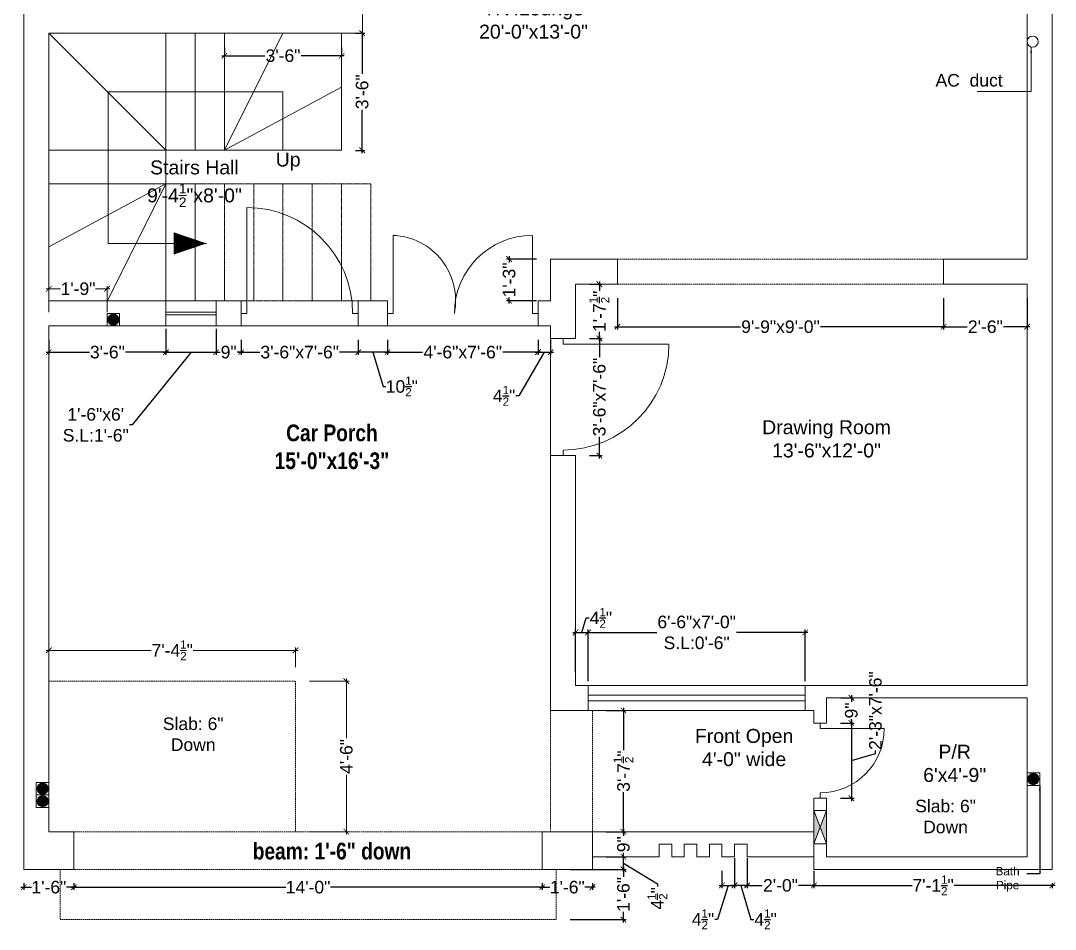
# Model space of a CAD drawing. Header units: inches. Extents: x 22 to 430, y 93 to 690.
# Drawn here: x 58.9 to 430.1, y 92.6 to 418.5 of the extents above; entities that cross this region are included whole.
import ezdxf

# ---------------------------------------------------------------- set-up
doc = ezdxf.new("R2010")
doc.units = ezdxf.units.IN
doc.header["$MEASUREMENT"] = 0
doc.linetypes.add('DASHED', pattern=[0.75, 0.5, -0.25])
doc.linetypes.add('HIDDEN', pattern=[0.25, 0.125, -0.125])
doc.layers.add('dim', color=5, linetype='Continuous')
for name, color, linetype, lineweight in [('Dime', 5, 'Continuous', 15), ('line', 7, 'Continuous', 13), ('LINE WORK', 7, 'Continuous', 5)]:
    doc.layers.add(name, color=color, linetype=linetype, lineweight=lineweight)
doc.styles.add('DETAIL', font='arial.ttf', dxfattribs={"height": 4.5})
doc.styles.get("Standard").update_dxf_attribs({"font": 'arial.ttf'})
doc.styles.add('TECH', font='techb___.ttf', dxfattribs={"height": 2.5})
doc.dimstyles.new('DETAIL', dxfattribs={"dimtxt": 4, "dimasz": 2, "dimexe": 1, "dimexo": 5, "dimgap": 0.5, "dimtad": 0, "dimzin": 3, "dimlunit": 4, "dimtxsty": 'DETAIL', "dimblk": 'ARCHTICK', "dimcen": 0.25, "dimdle": 1, "dimclrd": 256, "dimclre": 256, "dimclrt": 256, "dimadec": 1, "dimazin": 0, "dimtfac": 0.66, "dimtmove": 1, "dimatfit": 3, "dimfxl": 1, "dimtolj": 1, "dimlwd": -1, "dimlwe": -1, "dimarcsym": 0})

# ---------------------------------------------------------------- blocks, each defined once
blk = doc.blocks.new('_ArchTick')
at = {"color": 0, "linetype": 'ByBlock', "const_width": 0.15}
blk.add_lwpolyline([(-0.5, -0.5), (0.5, 0.5)], dxfattribs=at)
blk = doc.blocks.new('*D102')
at = {"layer": 'Defpoints', "color": 0, "transparency": 16777216}
for p in [(390.04, 324.02), (420.04, 324.02), (420.04, 308.73)]:
    blk.add_point(p, dxfattribs=at)
at = {"layer": 'dim', "transparency": 16777216}
for p, q in [((390.04, 319.02), (390.04, 307.73)), ((420.04, 319.02), (420.04, 307.73)), ((389.04, 308.73), (398.52, 308.73)), ((421.04, 308.73), (411.56, 308.73))]:
    blk.add_line(p, q, dxfattribs=at)
at = {"layer": 'dim', "transparency": 16777216, "xscale": 2, "yscale": 2, "zscale": 2, "rotation": 180}
blk.add_blockref('_ArchTick', (390.04, 308.73), dxfattribs=at)
at = {"layer": 'dim', "transparency": 16777216, "xscale": 2, "yscale": 2, "zscale": 2}
blk.add_blockref('_ArchTick', (420.04, 308.73), dxfattribs=at)
at = {"layer": 'dim', "transparency": 16777216, "insert": (405.04, 308.73), "char_height": 4.5, "attachment_point": 5, "style": 'DETAIL'}
blk.add_mtext('\\A1;2\'-6"', dxfattribs=at)
blk = doc.blocks.new('*D103')
at = {"layer": 'Defpoints', "color": 0, "transparency": 16777216}
for p in [(273.04, 324.02), (390.04, 324.02), (273.04, 308.73)]:
    blk.add_point(p, dxfattribs=at)
at = {"layer": 'dim', "transparency": 16777216}
for p, q in [((273.04, 319.02), (273.04, 307.73)), ((390.04, 319.02), (390.04, 307.73)), ((272.04, 308.73), (317.23, 308.73)), ((391.04, 308.73), (345.85, 308.73))]:
    blk.add_line(p, q, dxfattribs=at)
at = {"layer": 'dim', "transparency": 16777216, "xscale": 2, "yscale": 2, "zscale": 2, "rotation": 180}
blk.add_blockref('_ArchTick', (273.04, 308.73), dxfattribs=at)
at = {"layer": 'dim', "transparency": 16777216, "xscale": 2, "yscale": 2, "zscale": 2}
blk.add_blockref('_ArchTick', (390.04, 308.73), dxfattribs=at)
at = {"layer": 'dim', "transparency": 16777216, "insert": (331.54, 308.73), "char_height": 4.5, "attachment_point": 5, "style": 'DETAIL'}
blk.add_mtext('\\A1;9\'-9"x9\'-0"', dxfattribs=at)
blk = doc.blocks.new('*D65')
at = {"layer": 'Defpoints', "color": 0, "transparency": 16777216}
for p in [(69.04, 309.02), (111.04, 310.52), (69.04, 299.61)]:
    blk.add_point(p, dxfattribs=at)
at = {"layer": 'dim', "transparency": 16777216}
for p, q in [((111.04, 305.52), (111.04, 298.61)), ((69.04, 304.02), (69.04, 298.61)), ((68.04, 299.61), (83.56, 299.61)), ((112.04, 299.61), (96.52, 299.61))]:
    blk.add_line(p, q, dxfattribs=at)
at = {"layer": 'dim', "transparency": 16777216, "xscale": 2, "yscale": 2, "zscale": 2, "rotation": 180}
blk.add_blockref('_ArchTick', (69.04, 299.61), dxfattribs=at)
at = {"layer": 'dim', "transparency": 16777216, "xscale": 2, "yscale": 2, "zscale": 2}
blk.add_blockref('_ArchTick', (111.04, 299.61), dxfattribs=at)
at = {"layer": 'dim', "transparency": 16777216, "insert": (90.04, 299.61), "char_height": 4.5, "attachment_point": 5, "style": 'DETAIL'}
blk.add_mtext('\\A1;3\'-6"', dxfattribs=at)
blk = doc.blocks.new('*D59')
at = {"layer": 'Defpoints', "color": 0, "transparency": 16777216}
for p in [(111.04, 312.99), (129.04, 313.02), (129.04, 299.61)]:
    blk.add_point(p, dxfattribs=at)
at = {"layer": 'dim', "transparency": 16777216}
for p, q in [((111.04, 307.99), (111.04, 298.61)), ((129.04, 308.02), (129.04, 298.61)), ((120.04, 299.61), (98.93, 273.52)), ((110.04, 299.61), (130.04, 299.61)), ((98.93, 273.52), (97.93, 273.52))]:
    blk.add_line(p, q, dxfattribs=at)
at = {"layer": 'dim', "transparency": 16777216, "xscale": 2, "yscale": 2, "zscale": 2, "rotation": 180}
blk.add_blockref('_ArchTick', (111.04, 299.61), dxfattribs=at)
at = {"layer": 'dim', "transparency": 16777216, "xscale": 2, "yscale": 2, "zscale": 2}
blk.add_blockref('_ArchTick', (129.04, 299.61), dxfattribs=at)
at = {"layer": 'dim', "transparency": 16777216, "insert": (85.86, 273.52), "char_height": 4.5, "attachment_point": 5, "style": 'DETAIL'}
blk.add_mtext('\\A1;1\'-6"x6\'\\PS.L:1\'-6"', dxfattribs=at)
blk = doc.blocks.new('*D66')
at = {"layer": 'Defpoints', "color": 0, "transparency": 16777216}
for p in [(129.04, 310.54), (138.04, 309.02), (138.04, 299.61)]:
    blk.add_point(p, dxfattribs=at)
at = {"layer": 'dim', "transparency": 16777216}
for p, q in [((129.04, 305.54), (129.04, 298.61)), ((138.04, 304.02), (138.04, 298.61)), ((128.04, 299.61), (130.45, 299.61)), ((139.04, 299.61), (136.62, 299.61))]:
    blk.add_line(p, q, dxfattribs=at)
at = {"layer": 'dim', "transparency": 16777216, "xscale": 2, "yscale": 2, "zscale": 2, "rotation": 180}
blk.add_blockref('_ArchTick', (129.04, 299.61), dxfattribs=at)
at = {"layer": 'dim', "transparency": 16777216, "xscale": 2, "yscale": 2, "zscale": 2}
blk.add_blockref('_ArchTick', (138.04, 299.61), dxfattribs=at)
at = {"layer": 'dim', "transparency": 16777216, "insert": (133.54, 299.61), "char_height": 4.5, "attachment_point": 5, "style": 'DETAIL'}
blk.add_mtext('\\A1;9"', dxfattribs=at)
blk = doc.blocks.new('*D67')
at = {"layer": 'Defpoints', "color": 0, "transparency": 16777216}
for p in [(138.04, 309.02), (180.04, 309.02), (180.04, 299.61)]:
    blk.add_point(p, dxfattribs=at)
at = {"layer": 'dim', "transparency": 16777216}
for p, q in [((138.04, 304.02), (138.04, 298.61)), ((180.04, 304.02), (180.04, 298.61)), ((137.04, 299.61), (144.73, 299.61)), ((181.04, 299.61), (173.35, 299.61))]:
    blk.add_line(p, q, dxfattribs=at)
at = {"layer": 'dim', "transparency": 16777216, "xscale": 2, "yscale": 2, "zscale": 2, "rotation": 180}
blk.add_blockref('_ArchTick', (138.04, 299.61), dxfattribs=at)
at = {"layer": 'dim', "transparency": 16777216, "xscale": 2, "yscale": 2, "zscale": 2}
blk.add_blockref('_ArchTick', (180.04, 299.61), dxfattribs=at)
at = {"layer": 'dim', "transparency": 16777216, "insert": (159.04, 299.61), "char_height": 4.5, "attachment_point": 5, "style": 'DETAIL'}
blk.add_mtext('\\A1;3\'-6"x7\'-6"', dxfattribs=at)
blk = doc.blocks.new('*D68')
at = {"layer": 'Defpoints', "color": 0, "transparency": 16777216}
for p in [(180.04, 309.02), (190.54, 309.02), (180.04, 299.61)]:
    blk.add_point(p, dxfattribs=at)
at = {"layer": 'dim', "transparency": 16777216}
for p, q in [((180.04, 304.02), (180.04, 298.61)), ((190.54, 304.02), (190.54, 298.61)), ((191.54, 299.61), (179.04, 299.61)), ((185.29, 299.61), (188.98, 287.32)), ((188.98, 287.32), (189.98, 287.32))]:
    blk.add_line(p, q, dxfattribs=at)
at = {"layer": 'dim', "transparency": 16777216, "xscale": 2, "yscale": 2, "zscale": 2, "rotation": 180}
blk.add_blockref('_ArchTick', (180.04, 299.61), dxfattribs=at)
at = {"layer": 'dim', "transparency": 16777216, "xscale": 2, "yscale": 2, "zscale": 2}
blk.add_blockref('_ArchTick', (190.54, 299.61), dxfattribs=at)
at = {"layer": 'dim', "transparency": 16777216, "insert": (195.68, 287.32), "char_height": 4.5, "attachment_point": 5, "style": 'DETAIL'}
blk.add_mtext('\\A1;10{\\H0.66x;\\S1/2;}"', dxfattribs=at)
blk = doc.blocks.new('*D69')
at = {"layer": 'Defpoints', "color": 0, "transparency": 16777216}
for p in [(190.54, 309.02), (244.54, 309.02), (244.54, 299.61)]:
    blk.add_point(p, dxfattribs=at)
at = {"layer": 'dim', "transparency": 16777216}
for p, q in [((190.54, 304.02), (190.54, 298.61)), ((244.54, 304.02), (244.54, 298.61)), ((189.54, 299.61), (203.14, 299.61)), ((245.54, 299.61), (231.94, 299.61))]:
    blk.add_line(p, q, dxfattribs=at)
at = {"layer": 'dim', "transparency": 16777216, "xscale": 2, "yscale": 2, "zscale": 2, "rotation": 180}
blk.add_blockref('_ArchTick', (190.54, 299.61), dxfattribs=at)
at = {"layer": 'dim', "transparency": 16777216, "xscale": 2, "yscale": 2, "zscale": 2}
blk.add_blockref('_ArchTick', (244.54, 299.61), dxfattribs=at)
at = {"layer": 'dim', "transparency": 16777216, "insert": (217.54, 299.61), "char_height": 4.5, "attachment_point": 5, "style": 'DETAIL'}
blk.add_mtext('\\A1;4\'-6"x7\'-6"', dxfattribs=at)
blk = doc.blocks.new('*D70')
at = {"layer": 'Defpoints', "color": 0, "transparency": 16777216}
for p in [(244.54, 309.02), (249.04, 309.02), (249.04, 299.61)]:
    blk.add_point(p, dxfattribs=at)
at = {"layer": 'dim', "transparency": 16777216}
for p, q in [((244.54, 304.02), (244.54, 298.61)), ((249.04, 304.02), (249.04, 298.61)), ((246.79, 299.61), (237.63, 283.96)), ((243.54, 299.61), (250.04, 299.61)), ((237.63, 283.96), (236.63, 283.96))]:
    blk.add_line(p, q, dxfattribs=at)
at = {"layer": 'dim', "transparency": 16777216, "xscale": 2, "yscale": 2, "zscale": 2, "rotation": 180}
blk.add_blockref('_ArchTick', (244.54, 299.61), dxfattribs=at)
at = {"layer": 'dim', "transparency": 16777216, "xscale": 2, "yscale": 2, "zscale": 2}
blk.add_blockref('_ArchTick', (249.04, 299.61), dxfattribs=at)
at = {"layer": 'dim', "transparency": 16777216, "insert": (232.37, 283.96), "char_height": 4.5, "attachment_point": 5, "style": 'DETAIL'}
blk.add_mtext('\\A1;4{\\H0.66x;\\S1/2;}"', dxfattribs=at)
blk = doc.blocks.new('*D71')
at = {"layer": 'Defpoints', "color": 0, "transparency": 16777216}
for p in [(132.04, 405.95), (132.04, 403.86), (174.04, 403.86)]:
    blk.add_point(p, dxfattribs=at)
at = {"layer": 'dim', "transparency": 16777216}
for p, q in [((132.04, 408.86), (132.04, 406.95)), ((174.04, 408.86), (174.04, 406.95)), ((131.04, 405.95), (146.56, 405.95)), ((175.04, 405.95), (159.52, 405.95))]:
    blk.add_line(p, q, dxfattribs=at)
at = {"layer": 'dim', "transparency": 16777216, "xscale": 2, "yscale": 2, "zscale": 2, "rotation": 180}
blk.add_blockref('_ArchTick', (132.04, 405.95), dxfattribs=at)
at = {"layer": 'dim', "transparency": 16777216, "xscale": 2, "yscale": 2, "zscale": 2}
blk.add_blockref('_ArchTick', (174.04, 405.95), dxfattribs=at)
at = {"layer": 'dim', "transparency": 16777216, "insert": (153.04, 405.95), "char_height": 4.5, "attachment_point": 5, "style": 'DETAIL'}
blk.add_mtext('\\A1;3\'-6"', dxfattribs=at)
blk = doc.blocks.new('*D72')
at = {"layer": 'Defpoints', "color": 0, "transparency": 16777216}
for p in [(174.04, 414.02), (174.04, 372.02), (181.45, 372.02)]:
    blk.add_point(p, dxfattribs=at)
at = {"layer": 'dim', "transparency": 16777216}
for p, q in [((179.04, 414.02), (182.45, 414.02)), ((181.45, 415.02), (181.45, 399.5)), ((181.45, 371.02), (181.45, 386.54)), ((179.04, 372.02), (182.45, 372.02))]:
    blk.add_line(p, q, dxfattribs=at)
at = {"layer": 'dim', "transparency": 16777216, "xscale": 2, "yscale": 2, "zscale": 2}
for p, rotation in [((181.45, 414.02), 90), ((181.45, 372.02), 270)]:
    blk.add_blockref('_ArchTick', p, dxfattribs=dict(at, rotation=rotation))
at = {"layer": 'dim', "transparency": 16777216, "insert": (181.45, 393.02), "char_height": 4.5, "attachment_point": 5, "rotation": 90, "style": 'DETAIL'}
blk.add_mtext('\\A1;3\'-6"', dxfattribs=at)
blk = doc.blocks.new('*D73')
at = {"layer": 'Defpoints', "color": 0, "transparency": 16777216}
for p in [(249.04, 333.02), (234.19, 318.02), (249.04, 318.02)]:
    blk.add_point(p, dxfattribs=at)
at = {"layer": 'dim', "transparency": 16777216}
for p, q in [((244.04, 333.02), (233.19, 333.02)), ((234.19, 334.02), (234.19, 331.79)), ((234.19, 317.02), (234.19, 319.25)), ((244.04, 318.02), (233.19, 318.02))]:
    blk.add_line(p, q, dxfattribs=at)
at = {"layer": 'dim', "transparency": 16777216, "xscale": 2, "yscale": 2, "zscale": 2}
for p, rotation in [((234.19, 333.02), 90), ((234.19, 318.02), 270)]:
    blk.add_blockref('_ArchTick', p, dxfattribs=dict(at, rotation=rotation))
at = {"layer": 'dim', "transparency": 16777216, "insert": (234.19, 325.52), "char_height": 4.5, "attachment_point": 5, "rotation": 90, "style": 'DETAIL'}
blk.add_mtext('\\A1;1\'-3"', dxfattribs=at)
blk = doc.blocks.new('*D74')
at = {"layer": 'Defpoints', "color": 0, "transparency": 16777216}
for p in [(258.04, 324.02), (258.04, 304.52), (266.56, 304.52)]:
    blk.add_point(p, dxfattribs=at)
at = {"layer": 'dim', "transparency": 16777216}
for p, q in [((263.04, 324.02), (267.56, 324.02)), ((266.56, 325.02), (266.56, 321.63)), ((263.04, 304.52), (267.56, 304.52)), ((266.56, 303.52), (266.56, 306.92))]:
    blk.add_line(p, q, dxfattribs=at)
at = {"layer": 'dim', "transparency": 16777216, "xscale": 2, "yscale": 2, "zscale": 2}
for p, rotation in [((266.56, 324.02), 90), ((266.56, 304.52), 270)]:
    blk.add_blockref('_ArchTick', p, dxfattribs=dict(at, rotation=rotation))
at = {"layer": 'dim', "transparency": 16777216, "insert": (266.56, 314.27), "char_height": 4.5, "attachment_point": 5, "rotation": 90, "style": 'DETAIL'}
blk.add_mtext('\\A1;1\'-7{\\H0.66x;\\S1/2;}"', dxfattribs=at)
blk = doc.blocks.new('*D75')
at = {"layer": 'Defpoints', "color": 0, "transparency": 16777216}
for p in [(258.04, 304.52), (258.04, 262.52), (266.56, 262.52)]:
    blk.add_point(p, dxfattribs=at)
at = {"layer": 'dim', "transparency": 16777216}
for p, q in [((263.04, 304.52), (267.56, 304.52)), ((266.56, 305.52), (266.56, 297.83)), ((266.56, 261.52), (266.56, 269.21)), ((263.04, 262.52), (267.56, 262.52))]:
    blk.add_line(p, q, dxfattribs=at)
at = {"layer": 'dim', "transparency": 16777216, "xscale": 2, "yscale": 2, "zscale": 2}
for p, rotation in [((266.56, 304.52), 90), ((266.56, 262.52), 270)]:
    blk.add_blockref('_ArchTick', p, dxfattribs=dict(at, rotation=rotation))
at = {"layer": 'dim', "transparency": 16777216, "insert": (266.56, 283.52), "char_height": 4.5, "attachment_point": 5, "rotation": 90, "style": 'DETAIL'}
blk.add_mtext('\\A1;3\'-6"x7\'-6"', dxfattribs=at)
blk = doc.blocks.new('*D76')
at = {"layer": 'Defpoints', "color": 0, "transparency": 16777216}
for p in [(262.51, 199.08), (258.04, 180.09), (262.51, 180.09)]:
    blk.add_point(p, dxfattribs=at)
at = {"layer": 'dim', "transparency": 16777216}
for p, q in [((260.28, 199.08), (261.84, 204.3)), ((261.84, 204.3), (262.84, 204.3)), ((257.04, 199.08), (263.51, 199.08)), ((258.04, 185.09), (258.04, 200.08)), ((262.51, 185.09), (262.51, 200.08))]:
    blk.add_line(p, q, dxfattribs=at)
at = {"layer": 'dim', "transparency": 16777216, "xscale": 2, "yscale": 2, "zscale": 2, "rotation": 180}
blk.add_blockref('_ArchTick', (258.04, 199.08), dxfattribs=at)
at = {"layer": 'dim', "transparency": 16777216, "xscale": 2, "yscale": 2, "zscale": 2}
blk.add_blockref('_ArchTick', (262.51, 199.08), dxfattribs=at)
at = {"layer": 'dim', "transparency": 16777216, "insert": (267.1, 204.3), "char_height": 4.5, "attachment_point": 5, "style": 'DETAIL'}
blk.add_mtext('\\A1;4{\\H0.66x;\\S1/2;}"', dxfattribs=at)
blk = doc.blocks.new('*D60')
at = {"layer": 'Defpoints', "color": 0, "transparency": 16777216}
for p in [(340.4, 199.08), (262.51, 176.59), (340.4, 176.59)]:
    blk.add_point(p, dxfattribs=at)
at = {"layer": 'dim', "transparency": 16777216}
for p, q in [((261.51, 199.08), (287.13, 199.08)), ((262.51, 181.59), (262.51, 200.08)), ((341.4, 199.08), (315.78, 199.08)), ((340.4, 181.59), (340.4, 200.08))]:
    blk.add_line(p, q, dxfattribs=at)
at = {"layer": 'dim', "transparency": 16777216, "xscale": 2, "yscale": 2, "zscale": 2, "rotation": 180}
blk.add_blockref('_ArchTick', (262.51, 199.08), dxfattribs=at)
at = {"layer": 'dim', "transparency": 16777216, "xscale": 2, "yscale": 2, "zscale": 2}
blk.add_blockref('_ArchTick', (340.4, 199.08), dxfattribs=at)
at = {"layer": 'dim', "transparency": 16777216, "insert": (301.46, 199.08), "char_height": 4.5, "attachment_point": 5, "style": 'DETAIL'}
blk.add_mtext('\\A1;6\'-6"x7\'-0"\\PS.L:0\'-6"', dxfattribs=at)
blk = doc.blocks.new('*D77')
at = {"layer": 'Defpoints', "color": 0, "transparency": 16777216}
for p in [(348.04, 175.59), (348.04, 166.59), (356.97, 166.59)]:
    blk.add_point(p, dxfattribs=at)
at = {"layer": 'dim', "transparency": 16777216}
for p, q in [((353.04, 175.59), (357.97, 175.59)), ((356.97, 176.59), (356.97, 174.17)), ((356.97, 165.59), (356.97, 168)), ((353.04, 166.59), (357.97, 166.59))]:
    blk.add_line(p, q, dxfattribs=at)
at = {"layer": 'dim', "transparency": 16777216, "xscale": 2, "yscale": 2, "zscale": 2}
for p, rotation in [((356.97, 175.59), 90), ((356.97, 166.59), 270)]:
    blk.add_blockref('_ArchTick', p, dxfattribs=dict(at, rotation=rotation))
at = {"layer": 'dim', "transparency": 16777216, "insert": (356.97, 171.09), "char_height": 4.5, "attachment_point": 5, "rotation": 90, "style": 'DETAIL'}
blk.add_mtext('\\A1;9"', dxfattribs=at)
blk = doc.blocks.new('*D78')
at = {"layer": 'Defpoints', "color": 0, "transparency": 16777216}
for p in [(348.04, 166.59), (348.04, 139.59), (356.97, 139.59)]:
    blk.add_point(p, dxfattribs=at)
at = {"layer": 'dim', "transparency": 16777216}
for p, q in [((356.97, 167.59), (356.97, 138.59)), ((353.04, 166.59), (357.97, 166.59)), ((365.62, 155.68), (365.62, 156.68)), ((356.97, 153.09), (365.62, 155.68)), ((353.04, 139.59), (357.97, 139.59))]:
    blk.add_line(p, q, dxfattribs=at)
at = {"layer": 'dim', "transparency": 16777216, "xscale": 2, "yscale": 2, "zscale": 2}
for p, rotation in [((356.97, 166.59), 90), ((356.97, 139.59), 270)]:
    blk.add_blockref('_ArchTick', p, dxfattribs=dict(at, rotation=rotation))
at = {"layer": 'dim', "transparency": 16777216, "insert": (365.62, 171.03), "char_height": 4.5, "attachment_point": 5, "rotation": 90, "style": 'DETAIL'}
blk.add_mtext('\\A1;2\'-3"x7\'-6"', dxfattribs=at)
blk = doc.blocks.new('*D81')
at = {"layer": 'Defpoints', "color": 0, "transparency": 16777216}
for p in [(60.04, 114.09), (78.04, 114.09), (78.04, 107.69)]:
    blk.add_point(p, dxfattribs=at)
at = {"layer": 'dim', "transparency": 16777216}
for p, q in [((59.04, 107.69), (62.77, 107.69)), ((60.04, 109.09), (60.04, 106.69)), ((79.04, 107.69), (75.31, 107.69)), ((78.04, 109.09), (78.04, 106.69))]:
    blk.add_line(p, q, dxfattribs=at)
at = {"layer": 'dim', "transparency": 16777216, "xscale": 2, "yscale": 2, "zscale": 2, "rotation": 180}
blk.add_blockref('_ArchTick', (60.04, 107.69), dxfattribs=at)
at = {"layer": 'dim', "transparency": 16777216, "xscale": 2, "yscale": 2, "zscale": 2}
blk.add_blockref('_ArchTick', (78.04, 107.69), dxfattribs=at)
at = {"layer": 'dim', "transparency": 16777216, "insert": (69.04, 107.69), "char_height": 4.5, "attachment_point": 5, "style": 'DETAIL'}
blk.add_mtext('\\A1;1\'-6"', dxfattribs=at)
blk = doc.blocks.new('*D82')
at = {"layer": 'Defpoints', "color": 0, "transparency": 16777216}
for p in [(78.04, 114.09), (246.04, 114.09), (246.04, 107.69)]:
    blk.add_point(p, dxfattribs=at)
at = {"layer": 'dim', "transparency": 16777216}
for p, q in [((77.04, 107.69), (154.02, 107.69)), ((78.04, 109.09), (78.04, 106.69)), ((247.04, 107.69), (170.06, 107.69)), ((246.04, 109.09), (246.04, 106.69))]:
    blk.add_line(p, q, dxfattribs=at)
at = {"layer": 'dim', "transparency": 16777216, "xscale": 2, "yscale": 2, "zscale": 2, "rotation": 180}
blk.add_blockref('_ArchTick', (78.04, 107.69), dxfattribs=at)
at = {"layer": 'dim', "transparency": 16777216, "xscale": 2, "yscale": 2, "zscale": 2}
blk.add_blockref('_ArchTick', (246.04, 107.69), dxfattribs=at)
at = {"layer": 'dim', "transparency": 16777216, "insert": (162.04, 107.69), "char_height": 4.5, "attachment_point": 5, "style": 'DETAIL'}
blk.add_mtext('\\A1;14\'-0"', dxfattribs=at)
blk = doc.blocks.new('*D83')
at = {"layer": 'Defpoints', "color": 0, "transparency": 16777216}
for p in [(246.04, 114.09), (264.04, 114.09), (246.04, 107.69)]:
    blk.add_point(p, dxfattribs=at)
at = {"layer": 'dim', "transparency": 16777216}
for p, q in [((245.04, 107.69), (248.77, 107.69)), ((246.04, 109.09), (246.04, 106.69)), ((265.04, 107.69), (261.31, 107.69)), ((264.04, 109.09), (264.04, 106.69))]:
    blk.add_line(p, q, dxfattribs=at)
at = {"layer": 'dim', "transparency": 16777216, "xscale": 2, "yscale": 2, "zscale": 2, "rotation": 180}
blk.add_blockref('_ArchTick', (246.04, 107.69), dxfattribs=at)
at = {"layer": 'dim', "transparency": 16777216, "xscale": 2, "yscale": 2, "zscale": 2}
blk.add_blockref('_ArchTick', (264.04, 107.69), dxfattribs=at)
at = {"layer": 'dim', "transparency": 16777216, "insert": (255.04, 107.69), "char_height": 4.5, "attachment_point": 5, "style": 'DETAIL'}
blk.add_mtext('\\A1;1\'-6"', dxfattribs=at)
blk = doc.blocks.new('*D84')
at = {"layer": 'Defpoints', "color": 0, "transparency": 16777216}
for p in [(251.04, 114.09), (275.2, 114.09), (251.04, 96.09)]:
    blk.add_point(p, dxfattribs=at)
at = {"layer": 'dim', "transparency": 16777216}
for p, q in [((275.2, 115.09), (275.2, 111.36)), ((256.04, 114.09), (276.2, 114.09)), ((275.2, 95.09), (275.2, 98.82)), ((256.04, 96.09), (276.2, 96.09))]:
    blk.add_line(p, q, dxfattribs=at)
at = {"layer": 'dim', "transparency": 16777216, "xscale": 2, "yscale": 2, "zscale": 2}
for p, rotation in [((275.2, 114.09), 90), ((275.2, 96.09), 270)]:
    blk.add_blockref('_ArchTick', p, dxfattribs=dict(at, rotation=rotation))
at = {"layer": 'dim', "transparency": 16777216, "insert": (275.2, 105.09), "char_height": 4.5, "attachment_point": 5, "rotation": 90, "style": 'DETAIL'}
blk.add_mtext('\\A1;1\'-6"', dxfattribs=at)
blk = doc.blocks.new('*D85')
at = {"layer": 'Defpoints', "color": 0, "transparency": 16777216}
for p in [(264.04, 127.59), (264.04, 118.59), (275.2, 118.59)]:
    blk.add_point(p, dxfattribs=at)
at = {"layer": 'dim', "transparency": 16777216}
for p, q in [((269.04, 127.59), (276.2, 127.59)), ((275.2, 128.59), (275.2, 126.17)), ((275.2, 117.59), (275.2, 120)), ((269.04, 118.59), (276.2, 118.59))]:
    blk.add_line(p, q, dxfattribs=at)
at = {"layer": 'dim', "transparency": 16777216, "xscale": 2, "yscale": 2, "zscale": 2}
for p, rotation in [((275.2, 127.59), 90), ((275.2, 118.59), 270)]:
    blk.add_blockref('_ArchTick', p, dxfattribs=dict(at, rotation=rotation))
at = {"layer": 'dim', "transparency": 16777216, "insert": (275.2, 123.09), "char_height": 4.5, "attachment_point": 5, "rotation": 90, "style": 'DETAIL'}
blk.add_mtext('\\A1;9"', dxfattribs=at)
blk = doc.blocks.new('*D86')
at = {"layer": 'Defpoints', "color": 0, "transparency": 16777216}
for p in [(264.04, 171.09), (275.2, 171.09), (264.04, 127.59)]:
    blk.add_point(p, dxfattribs=at)
at = {"layer": 'dim', "transparency": 16777216}
for p, q in [((269.04, 171.09), (276.2, 171.09)), ((275.2, 172.09), (275.2, 156.9)), ((275.2, 126.59), (275.2, 141.77)), ((269.04, 127.59), (276.2, 127.59))]:
    blk.add_line(p, q, dxfattribs=at)
at = {"layer": 'dim', "transparency": 16777216, "xscale": 2, "yscale": 2, "zscale": 2}
for p, rotation in [((275.2, 171.09), 90), ((275.2, 127.59), 270)]:
    blk.add_blockref('_ArchTick', p, dxfattribs=dict(at, rotation=rotation))
at = {"layer": 'dim', "transparency": 16777216, "insert": (275.2, 149.34), "char_height": 4.5, "attachment_point": 5, "rotation": 90, "style": 'DETAIL'}
blk.add_mtext('\\A1;3\'-7{\\H0.66x;\\S1/2;}"', dxfattribs=at)
blk = doc.blocks.new('A$C30E77919')
at = {"layer": 'dim'}
h = blk.add_hatch(color=256, dxfattribs=at)
h.set_gradient(color1=(0, 0, 255), one_color=1, tint=1, name='SPHERICAL')
h.paths.add_polyline_path([(0, 4.5), (6, 2.25), (12, 4.5)])
h.paths.add_polyline_path([(12, 0), (6, 2.25), (0, 0)])
at = {"layer": 'line'}
for p, q in [((0, 4.5), (12, 4.5)), ((0, 0), (0, 4.5)), ((12, 0), (0, 4.5)), ((0, 0), (12, 4.5)), ((0, 4.5), (12, 4.5)), ((12, 0), (12, 4.5)), ((0, 0), (12, 0))]:
    blk.add_line(p, q, dxfattribs=at)
blk = doc.blocks.new('A$C44504939')
at = {"layer": 'line'}
h = blk.add_hatch(color=256, dxfattribs=at)
h.set_gradient(color1=(0, 0, 255), one_color=1, tint=1, name='SPHERICAL')
h.paths.add_polyline_path([(4.25, 2.25, 1), (0.25, 2.25, 1)])
for p, q in [((0, 4.5), (4.5, 4.5)), ((0, 0), (0, 4.5)), ((4.5, 4.5), (4.5, 0)), ((4.5, 0), (0, 0))]:
    blk.add_line(p, q, dxfattribs=at)
blk.add_circle((2.25, 2.25), 2, dxfattribs=at)
blk = doc.blocks.new('*D89')
at = {"layer": 'Defpoints', "color": 0, "transparency": 16777216}
for p in [(264.04, 118.59), (275.2, 118.59), (264.04, 114.09)]:
    blk.add_point(p, dxfattribs=at)
at = {"layer": 'dim', "transparency": 16777216}
for p, q in [((275.2, 113.09), (275.2, 119.59)), ((269.04, 118.59), (276.2, 118.59)), ((275.2, 116.34), (287.38, 108.96)), ((269.04, 114.09), (276.2, 114.09)), ((287.38, 108.96), (287.38, 107.96))]:
    blk.add_line(p, q, dxfattribs=at)
at = {"layer": 'dim', "transparency": 16777216, "xscale": 2, "yscale": 2, "zscale": 2}
for p, rotation in [((275.2, 118.59), 90), ((275.2, 114.09), 270)]:
    blk.add_blockref('_ArchTick', p, dxfattribs=dict(at, rotation=rotation))
at = {"layer": 'dim', "transparency": 16777216, "insert": (287.38, 103.7), "char_height": 4.5, "attachment_point": 5, "rotation": 90, "style": 'DETAIL'}
blk.add_mtext('\\A1;4{\\H0.66x;\\S1/2;}"', dxfattribs=at)
blk = doc.blocks.new('*D104')
at = {"layer": 'Defpoints', "color": 0, "transparency": 16777216}
for p in [(319.54, 118.59), (343.54, 118.59), (343.54, 108.34)]:
    blk.add_point(p, dxfattribs=at)
at = {"layer": 'dim', "transparency": 16777216}
for p, q in [((319.54, 113.59), (319.54, 107.34)), ((343.54, 113.59), (343.54, 107.34)), ((318.54, 108.34), (325.02, 108.34)), ((344.54, 108.34), (338.06, 108.34))]:
    blk.add_line(p, q, dxfattribs=at)
at = {"layer": 'dim', "transparency": 16777216, "xscale": 2, "yscale": 2, "zscale": 2, "rotation": 180}
blk.add_blockref('_ArchTick', (319.54, 108.34), dxfattribs=at)
at = {"layer": 'dim', "transparency": 16777216, "xscale": 2, "yscale": 2, "zscale": 2}
blk.add_blockref('_ArchTick', (343.54, 108.34), dxfattribs=at)
at = {"layer": 'dim', "transparency": 16777216, "insert": (331.54, 108.34), "char_height": 4.5, "attachment_point": 5, "style": 'DETAIL'}
blk.add_mtext('\\A1;2\'-0"', dxfattribs=at)
blk = doc.blocks.new('*D105')
at = {"layer": 'Defpoints', "color": 0, "transparency": 16777216}
for p in [(89.94, 322.35), (69.04, 309.02), (89.94, 309.02)]:
    blk.add_point(p, dxfattribs=at)
at = {"layer": 'line', "transparency": 16777216}
for p, q in [((69.04, 314.02), (69.04, 323.35)), ((89.94, 314.02), (89.94, 323.35)), ((68.04, 322.35), (73.22, 322.35)), ((90.94, 322.35), (85.76, 322.35))]:
    blk.add_line(p, q, dxfattribs=at)
at = {"layer": 'line', "transparency": 16777216, "xscale": 2, "yscale": 2, "zscale": 2, "rotation": 180}
blk.add_blockref('_ArchTick', (69.04, 322.35), dxfattribs=at)
at = {"layer": 'line', "transparency": 16777216, "xscale": 2, "yscale": 2, "zscale": 2}
blk.add_blockref('_ArchTick', (89.94, 322.35), dxfattribs=at)
at = {"layer": 'line', "transparency": 16777216, "insert": (79.49, 322.35), "char_height": 4.5, "attachment_point": 5, "style": 'DETAIL'}
blk.add_mtext('\\A1;1\'-9"', dxfattribs=at)
blk = doc.blocks.new('*D106')
at = {"layer": 'Defpoints', "color": 0, "transparency": 16777216}
for p in [(157.54, 181.59), (157.54, 127.59), (175.77, 127.59)]:
    blk.add_point(p, dxfattribs=at)
at = {"layer": 'line', "transparency": 16777216}
for p, q in [((175.77, 182.59), (175.77, 161.16)), ((162.54, 181.59), (176.77, 181.59)), ((175.77, 126.59), (175.77, 148.01)), ((162.54, 127.59), (176.77, 127.59))]:
    blk.add_line(p, q, dxfattribs=at)
at = {"layer": 'line', "transparency": 16777216, "xscale": 2, "yscale": 2, "zscale": 2}
for p, rotation in [((175.77, 181.59), 90), ((175.77, 127.59), 270)]:
    blk.add_blockref('_ArchTick', p, dxfattribs=dict(at, rotation=rotation))
at = {"layer": 'line', "transparency": 16777216, "insert": (175.77, 154.59), "char_height": 4.5, "attachment_point": 5, "rotation": 90, "style": 'DETAIL'}
blk.add_mtext('\\A1;4\'-6"', dxfattribs=at)
blk = doc.blocks.new('*D107')
at = {"layer": 'Defpoints', "color": 0, "transparency": 16777216}
for p in [(157.54, 192.65), (69.04, 181.59), (157.54, 181.59)]:
    blk.add_point(p, dxfattribs=at)
at = {"layer": 'line', "transparency": 16777216}
for p, q in [((69.04, 186.59), (69.04, 193.65)), ((157.54, 186.59), (157.54, 193.65)), ((68.04, 192.65), (105.74, 192.65)), ((158.54, 192.65), (120.83, 192.65))]:
    blk.add_line(p, q, dxfattribs=at)
at = {"layer": 'line', "transparency": 16777216, "xscale": 2, "yscale": 2, "zscale": 2, "rotation": 180}
blk.add_blockref('_ArchTick', (69.04, 192.65), dxfattribs=at)
at = {"layer": 'line', "transparency": 16777216, "xscale": 2, "yscale": 2, "zscale": 2}
blk.add_blockref('_ArchTick', (157.54, 192.65), dxfattribs=at)
at = {"layer": 'line', "transparency": 16777216, "insert": (113.29, 192.65), "char_height": 4.5, "attachment_point": 5, "style": 'DETAIL'}
blk.add_mtext('\\A1;7\'-4{\\H0.66x;\\S1/2;}"', dxfattribs=at)
blk = doc.blocks.new('*D108')
at = {"layer": 'Defpoints', "color": 0, "transparency": 16777216}
for p in [(315.04, 123.09), (319.54, 123.09), (315.04, 108.34)]:
    blk.add_point(p, dxfattribs=at)
at = {"layer": 'dim', "transparency": 16777216}
for p, q in [((315.04, 118.09), (315.04, 107.34)), ((319.54, 118.09), (319.54, 107.34)), ((320.54, 108.34), (314.04, 108.34)), ((317.29, 108.34), (320.94, 96.16)), ((320.94, 96.16), (321.94, 96.16))]:
    blk.add_line(p, q, dxfattribs=at)
at = {"layer": 'dim', "transparency": 16777216, "xscale": 2, "yscale": 2, "zscale": 2, "rotation": 180}
blk.add_blockref('_ArchTick', (315.04, 108.34), dxfattribs=at)
at = {"layer": 'dim', "transparency": 16777216, "xscale": 2, "yscale": 2, "zscale": 2}
blk.add_blockref('_ArchTick', (319.54, 108.34), dxfattribs=at)
at = {"layer": 'dim', "transparency": 16777216, "insert": (326.2, 96.16), "char_height": 4.5, "attachment_point": 5, "style": 'DETAIL'}
blk.add_mtext('\\A1;4{\\H0.66x;\\S1/2;}"', dxfattribs=at)
blk = doc.blocks.new('*D109')
at = {"layer": 'Defpoints', "color": 0, "transparency": 16777216}
for p in [(310.54, 118.59), (315.04, 118.59), (315.04, 108.34)]:
    blk.add_point(p, dxfattribs=at)
at = {"layer": 'dim', "transparency": 16777216}
for p, q in [((310.54, 113.59), (310.54, 107.34)), ((315.04, 113.59), (315.04, 107.34)), ((312.79, 108.34), (309, 96.16)), ((309.54, 108.34), (316.04, 108.34)), ((309, 96.16), (308, 96.16))]:
    blk.add_line(p, q, dxfattribs=at)
at = {"layer": 'dim', "transparency": 16777216, "xscale": 2, "yscale": 2, "zscale": 2, "rotation": 180}
blk.add_blockref('_ArchTick', (310.54, 108.34), dxfattribs=at)
at = {"layer": 'dim', "transparency": 16777216, "xscale": 2, "yscale": 2, "zscale": 2}
blk.add_blockref('_ArchTick', (315.04, 108.34), dxfattribs=at)
at = {"layer": 'dim', "transparency": 16777216, "insert": (303.74, 96.16), "char_height": 4.5, "attachment_point": 5, "style": 'DETAIL'}
blk.add_mtext('\\A1;4{\\H0.66x;\\S1/2;}"', dxfattribs=at)
blk = doc.blocks.new('*D110')
at = {"layer": 'Defpoints', "color": 0, "transparency": 16777216}
for p in [(343.54, 114.09), (429.04, 114.09), (429.04, 108.34)]:
    blk.add_point(p, dxfattribs=at)
at = {"layer": 'dim', "transparency": 16777216}
for p, q in [((342.54, 108.34), (378.74, 108.34)), ((343.54, 109.09), (343.54, 107.34)), ((430.04, 108.34), (393.83, 108.34)), ((429.04, 109.09), (429.04, 107.34))]:
    blk.add_line(p, q, dxfattribs=at)
at = {"layer": 'dim', "transparency": 16777216, "xscale": 2, "yscale": 2, "zscale": 2, "rotation": 180}
blk.add_blockref('_ArchTick', (343.54, 108.34), dxfattribs=at)
at = {"layer": 'dim', "transparency": 16777216, "xscale": 2, "yscale": 2, "zscale": 2}
blk.add_blockref('_ArchTick', (429.04, 108.34), dxfattribs=at)
at = {"layer": 'dim', "transparency": 16777216, "insert": (386.29, 108.34), "char_height": 4.5, "attachment_point": 5, "style": 'DETAIL'}
blk.add_mtext('\\A1;7\'-1{\\H0.66x;\\S1/2;}"', dxfattribs=at)

msp = doc.modelspace()

# ---------------------------------------------------------------- linework, layer by layer
at = {"layer": 'line'}
for p, q in [((60.038, 663.024), (60.038, 114.086)), ((429.038, 663.024), (429.038, 114.086)), ((420.038, 489.024), (420.038, 333.024)), ((181.538, 427.524), (181.538, 414.024)), ((69.038, 414.024), (69.038, 318.024)), ((181.538, 414.024), (69.038, 414.024)), ((111.038, 414.024), (132.038, 414.024)), ((429.038, 378.926), (429.038, 114.086)), ((69.038, 370.524), (69.038, 318.024)), ((140.038, 313.524), (140.038, 351.56)), ((192.538, 313.524), (192.538, 341.524)), ((242.538, 313.524), (242.538, 341.524)), ((249.038, 333.024), (273.038, 333.024)), ((249.038, 333.024), (249.038, 318.024)), ((258.038, 333.024), (258.038, 333.024)), ((273.038, 333.024), (273.038, 324.024)), ((390.038, 333.024), (420.038, 333.024)), ((390.038, 333.024), (390.038, 324.024)), ((258.038, 324.024), (273.038, 324.024)), ((258.038, 324.024), (258.038, 304.524)), ((258.038, 324.024), (258.038, 304.524)), ((390.038, 324.024), (420.038, 324.024)), ((420.038, 324.024), (420.038, 180.086)), ((138.038, 318.024), (69.038, 318.024)), ((111.038, 318.024), (111.038, 309.024)), ((129.038, 318.024), (129.038, 309.024)), ((138.038, 318.024), (138.038, 309.024)), ((180.038, 318.024), (180.038, 309.024)), ((190.538, 318.024), (180.038, 318.024)), ((190.538, 318.024), (190.538, 309.024)), ((244.538, 318.024), (244.538, 309.024)), ((111.037, 313.994), (129.037, 314.024)), ((111.039, 312.994), (129.039, 313.024)), ((138.038, 313.524), (140.038, 313.524)), ((180.038, 313.524), (178.038, 313.524)), ((190.538, 313.524), (192.538, 313.524)), ((244.538, 313.524), (242.538, 313.524)), ((69.038, 309.024), (138.038, 309.024)), ((69.038, 309.024), (69.038, 127.586)), ((180.038, 309.024), (190.538, 309.024)), ((244.538, 309.024), (249.038, 309.024)), ((249.038, 304.524), (249.038, 309.024)), ((258.038, 304.524), (249.038, 304.524)), ((253.538, 304.524), (253.538, 302.524)), ((253.538, 302.524), (291.538, 302.524)), ((249.038, 274.524), (249.038, 171.086)), ((253.538, 262.524), (253.538, 264.524)), ((258.038, 262.524), (249.038, 262.524)), ((258.038, 262.524), (258.038, 180.086)), ((258.038, 180.086), (420.038, 180.086)), ((262.513, 180.086), (262.513, 171.086)), ((340.398, 180.086), (340.398, 171.086)), ((340.398, 176.586), (262.513, 176.586)), ((340.398, 174.586), (262.513, 174.586)), ((348.038, 175.586), (420.038, 175.586)), ((348.038, 175.586), (348.038, 166.586)), ((420.038, 175.586), (420.038, 118.586)), ((249.038, 171.086), (343.538, 171.086)), ((343.538, 171.086), (343.538, 166.586)), ((343.538, 166.586), (348.038, 166.586)), ((345.788, 166.586), (345.788, 164.586)), ((345.788, 164.586), (368.788, 164.586)), ((345.788, 139.586), (345.788, 141.586)), ((343.538, 139.586), (343.538, 114.086)), ((343.538, 139.586), (348.038, 139.586)), ((348.038, 139.586), (348.038, 118.586)), ((69.038, 127.586), (78.038, 127.586)), ((78.038, 127.586), (78.038, 114.086)), ((246.038, 127.586), (264.038, 127.586)), ((246.038, 127.586), (246.038, 114.086)), ((264.038, 127.586), (264.038, 114.086)), ((264.038, 127.586), (264.038, 114.086)), ((348.038, 118.586), (420.038, 118.586)), ((60.038, 114.086), (73.538, 114.086)), ((73.538, 114.086), (60.038, 114.086)), ((60.038, 114.086), (78.038, 114.086)), ((246.038, 114.086), (264.038, 114.086)), ((343.538, 114.086), (429.038, 114.086))]:
    msp.add_line(p, q, dxfattribs=at)
at = {"layer": 'line', "color": 8}
for p, q in [((111.038, 372.024), (69.038, 414.024)), ((111.038, 414.024), (111.038, 372.024)), ((121.538, 414.024), (121.538, 372.024)), ((132.038, 414.024), (132.038, 372.024)), ((132.038, 414.024), (132.038, 372.024)), ((132.038, 372.024), (153.038, 414.024)), ((174.038, 414.024), (174.038, 372.024)), ((174.038, 372.024), (174.038, 414.024)), ((174.038, 372.024), (174.038, 414.024)), ((132.038, 372.024), (174.038, 394.694)), ((153.038, 393.024), (90.375, 393.024)), ((90.375, 393.024), (90.375, 338.623)), ((153.038, 372.024), (153.038, 393.024)), ((174.038, 372.024), (69.038, 372.024)), ((111.038, 360.024), (111.038, 372.024)), ((121.538, 360.024), (69.038, 360.024)), ((111.038, 360.024), (69.038, 337.354)), ((111.038, 360.024), (90.038, 318.024)), ((111.038, 318.024), (111.038, 360.024)), ((121.538, 318.024), (121.538, 360.024)), ((90.375, 338.623), (125.605, 338.623)), ((180.038, 309.024), (138.038, 309.024)), ((190.538, 309.024), (244.538, 309.024)), ((249.038, 304.524), (249.038, 262.524)), ((264.038, 127.586), (343.538, 127.586)), ((288.038, 123.086), (288.038, 118.586)), ((288.038, 123.086), (292.538, 123.086)), ((292.538, 123.086), (292.538, 118.586)), ((297.038, 123.086), (297.038, 118.586)), ((297.038, 123.086), (301.538, 123.086)), ((301.538, 123.086), (301.538, 118.586)), ((306.038, 123.086), (306.038, 118.586)), ((306.038, 123.086), (310.538, 123.086)), ((310.538, 123.086), (310.538, 118.586)), ((315.038, 123.086), (315.038, 118.586)), ((315.038, 123.086), (319.538, 123.086)), ((319.538, 123.086), (319.538, 118.586)), ((288.038, 118.586), (264.038, 118.586)), ((297.038, 118.586), (292.538, 118.586)), ((306.038, 118.586), (301.538, 118.586)), ((315.038, 118.586), (310.538, 118.586)), ((343.538, 118.586), (319.538, 118.586))]:
    msp.add_line(p, q, dxfattribs=at)
at = {"layer": 'line', "color": 8, "linetype": 'HIDDEN'}
for p, q in [((184.538, 360.024), (121.538, 360.024)), ((132.038, 318.024), (132.038, 360.024)), ((142.538, 318.024), (142.538, 360.024)), ((153.038, 318.024), (153.038, 360.024)), ((163.538, 318.024), (163.538, 360.024)), ((174.038, 318.024), (174.038, 360.024)), ((137.993, 318.024), (179.993, 318.024))]:
    msp.add_line(p, q, dxfattribs=at)
at = {"layer": 'line', "color": 1, "linetype": 'HIDDEN'}
msp.add_line((184.538, 318.024), (184.538, 360.024), dxfattribs=at)
at = {"layer": 'line', "linetype": 'DASHED'}
for p, q in [((273.038, 333.024), (390.038, 333.024)), ((273.038, 324.024), (390.038, 324.024)), ((249.038, 127.586), (249.038, 171.086)), ((264.038, 171.086), (264.038, 127.586)), ((246.038, 127.586), (78.038, 127.586)), ((73.038, 114.086), (73.038, 96.086)), ((246.038, 114.086), (78.038, 114.086)), ((251.038, 96.086), (251.038, 114.086)), ((73.038, 96.086), (251.038, 96.086))]:
    msp.add_line(p, q, dxfattribs=at)
at = {"layer": 'line', "color": 0}
msp.add_line((249.038, 318.024), (244.538, 318.024), dxfattribs=at)
at = {"layer": 'line'}
msp.add_lwpolyline([(125.605, 338.623, 0, 8, 0), (113.801, 338.623, 8, 8, 0)], format="xyseb", dxfattribs=at)
at = {"layer": 'line', "color": 1, "linetype": 'DASHED'}
msp.add_lwpolyline([(157.538, 127.586), (69.038, 127.586), (69.038, 181.586), (157.538, 181.586)], close=True, dxfattribs=at)
at = {"layer": 'line', "color": 1}
msp.add_circle((422.038, 411.024), 2, dxfattribs=at)
at = {"layer": 'line'}
for centre, radius, start, end in [((140.038, 313.524), 38, 0, 90), ((191.565, 318.117), 23.427, 348.69425, 87.6202), ((242.538, 313.524), 28, 90, 180), ((253.538, 302.524), 38, 270, 0), ((345.788, 164.586), 23, 270, 0)]:
    msp.add_arc(centre, radius, start, end, dxfattribs=at)
at = {"layer": 'LINE WORK'}
msp.add_line((424.538, 144.211), (424.538, 148.711), dxfattribs=at)
msp.add_line((424.538, 144.211), (424.538, 148.711), dxfattribs=at)

# ---------------------------------------------------------------- block references
at = {"layer": 'dim', "rotation": 90}
msp.add_blockref('A$C30E77919', (348.038, 123.232), dxfattribs=at)
at = {"layer": 'Dime', "xscale": -1, "rotation": 180}
for p in [(89.938, 313.524), (420.038, 148.711), (64.538, 145.296), (64.538, 140.796)]:
    msp.add_blockref('A$C44504939', p, dxfattribs=at)

# ---------------------------------------------------------------- texts
at = {"layer": 'dim', "char_height": 4.5, "width": 22.785, "attachment_point": 2, "style": 'DETAIL'}
for insert in [(120.822, 168.572), (390.762, 139.048)]:
    msp.add_mtext('{\\C1;Slab: 6" Down}', dxfattribs=dict(at, insert=insert))
at = {"layer": 'Dime', "color": 0, "insert": (413.029, 114.955), "char_height": 3, "width": 4.22106, "attachment_point": 2}
msp.add_mtext('Bath Pipe', dxfattribs=at)
at = {"layer": 'line', "char_height": 5, "attachment_point": 5}
for s, insert in [('T.V.Lounge\\P20\'-0"x13\'-0"', (242.927, 418.733)), ('\\A1;Stairs Hall\\P9\'-4{\\H0.7x;\\S1/2;}"x8\'-0"', (121.271, 360.024)), ('Drawing Room\\P13\'-6"x12\'-0"', (348.047, 268.49)), ('Front Open\\P4\'-0" wide', (318.5, 157.759)), ('P/R\\P6\'x4\'-9"', (394.04, 152.092))]:
    msp.add_mtext(s, dxfattribs=dict(at, insert=insert))
at = {"layer": 'line', "style": 'DETAIL'}
for s, insert, char_height, width, attachment_point in [('AC  duct', (411.268, 399.403), 4.5, 26.14126, 3), ('Up', (150.431, 371.211), 5, 7.076, 1)]:
    msp.add_mtext(s, dxfattribs=dict(at, insert=insert, char_height=char_height, width=width, attachment_point=attachment_point))
at = {"layer": 'line', "char_height": 6, "attachment_point": 2, "style": 'TECH'}
for s, insert in [('Car Porch\\P15\'-0"x16\'-3"', (170.61, 273.679)), ('beam: 1\'-6" down', (170.61, 123.645))]:
    msp.add_mtext(s, dxfattribs=dict(at, insert=insert))

# ---------------------------------------------------------------- dimensions: what is measured, and where the dimension line sits
at = {"layer": 'dim'}
for base, p1, p2, picture, middle in [((181.453, 372.024), (174.038, 414.024), (174.038, 372.024), '*D72', (181.453, 393.024)), ((234.192, 318.024), (249.038, 333.024), (249.038, 318.024), '*D73', (234.192, 325.524)), ((266.564, 304.524), (258.038, 324.024), (258.038, 304.524), '*D74', (266.564, 314.274)), ((356.968, 166.586), (348.038, 175.586), (348.038, 166.586), '*D77', (356.968, 171.086)), ((275.196, 171.086), (264.038, 127.586), (264.038, 171.086), '*D86', (275.196, 149.336)), ((275.196, 118.586), (264.038, 127.586), (264.038, 118.586), '*D85', (275.196, 123.086)), ((275.196, 114.086), (251.038, 96.086), (251.038, 114.086), '*D84', (275.196, 105.086))]:
    dim = msp.add_linear_dim(base=base, p1=p1, p2=p2, angle=90, dimstyle='DETAIL', dxfattribs=at)
    dim.commit()
    dim.dimension.update_dxf_attribs({"geometry": picture, "text_midpoint": middle})
for base, p1, p2, picture, middle in [((132.038, 405.952), (174.038, 403.86), (132.038, 403.86), '*D71', (153.038, 405.952)), ((420.038, 308.734), (390.038, 324.024), (420.038, 324.024), '*D102', (405.038, 308.734)), ((69.038, 299.614), (111.038, 310.522), (69.038, 309.024), '*D65', (90.038, 299.614)), ((138.038, 299.614), (129.038, 310.542), (138.038, 309.024), '*D66', (133.538, 299.614)), ((180.038, 299.614), (190.538, 309.024), (180.038, 309.024), '*D68', (190.477, 287.317)), ((262.5128, 199.07726), (258.03785, 180.08647), (262.5128, 180.08647), '*D76', (263.34347, 204.30442)), ((315.038, 108.337), (319.538, 123.086), (315.038, 123.086), '*D108', (322.442, 96.155)), ((343.538, 108.337), (319.538, 118.586), (343.538, 118.586), '*D104', (331.538, 108.337)), ((78.038, 107.688), (60.038, 114.086), (78.038, 114.086), '*D81', (69.038, 107.688)), ((246.038, 107.688), (78.038, 114.086), (246.038, 114.086), '*D82', (162.038, 107.688)), ((246.038, 107.688), (264.038, 114.086), (246.038, 114.086), '*D83', (255.038, 107.688)), ((429.038, 108.337), (343.538, 114.086), (429.038, 114.086), '*D110', (386.288, 108.337))]:
    dim = msp.add_linear_dim(base=base, p1=p1, p2=p2, dimstyle='DETAIL', dxfattribs=at)
    dim.commit()
    dim.dimension.update_dxf_attribs({"geometry": picture, "text_midpoint": middle})
for base, p1, p2, text, picture, middle in [((273.038, 308.734), (390.038, 324.024), (273.038, 324.024), '<>x9\'-0"', '*D103', (331.538, 308.734)), ((180.038, 299.614), (138.038, 309.024), (180.038, 309.024), '<>x7\'-6"', '*D67', (159.038, 299.614)), ((244.538, 299.614), (190.538, 309.024), (244.538, 309.024), '<>x7\'-6"', '*D69', (217.538, 299.614)), ((340.39777, 199.07726), (262.5128, 176.58647), (340.39777, 176.58647), '<>x7\'-0"\\PS.L:0\'-6"', '*D60', (301.45529, 199.07726))]:
    dim = msp.add_linear_dim(base=base, p1=p1, p2=p2, text=text, dimstyle='DETAIL', dxfattribs=at)
    dim.commit()
    dim.dimension.update_dxf_attribs({"geometry": picture, "text_midpoint": middle})
dim = msp.add_linear_dim(base=(129.039, 299.614), p1=(111.039, 312.994), p2=(129.039, 313.024), text='<>x6\'\\PS.L:1\'-6"', dimstyle='DETAIL', dxfattribs=at)
dim.commit()
dim.dimension.update_dxf_attribs({"geometry": '*D59', "text_midpoint": (97.426, 273.52), "dimtype": 160})
for base, p1, p2, picture, middle in [((249.038, 299.614), (244.538, 309.024), (249.038, 309.024), '*D70', (236.126, 283.955)), ((315.038, 108.337), (310.538, 118.586), (315.038, 118.586), '*D109', (307.501, 96.155))]:
    dim = msp.add_linear_dim(base=base, p1=p1, p2=p2, dimstyle='DETAIL', dxfattribs=at)
    dim.commit()
    dim.dimension.update_dxf_attribs({"geometry": picture, "text_midpoint": middle, "dimtype": 160})
for base, p1, p2, picture, middle in [((266.564, 262.524), (258.038, 304.524), (258.038, 262.524), '*D75', (266.564, 283.524)), ((356.968, 139.586), (348.038, 166.586), (348.038, 139.586), '*D78', (365.615, 157.181))]:
    dim = msp.add_linear_dim(base=base, p1=p1, p2=p2, angle=90, text='<>x7\'-6"', dimstyle='DETAIL', dxfattribs=at)
    dim.commit()
    dim.dimension.update_dxf_attribs({"geometry": picture, "text_midpoint": middle})
dim = msp.add_linear_dim(base=(275.196, 118.586), p1=(264.038, 114.086), p2=(264.038, 118.586), angle=90, dimstyle='DETAIL', dxfattribs=at)
dim.commit()
dim.dimension.update_dxf_attribs({"geometry": '*D89', "text_midpoint": (287.378, 107.461), "dimtype": 160})
at = {"layer": 'line'}
for base, p1, p2, picture, middle in [((89.938, 322.347), (69.038, 309.024), (89.938, 309.024), '*D105', (79.488, 322.347)), ((157.538, 192.655), (69.038, 181.586), (157.538, 181.586), '*D107', (113.288, 192.655))]:
    dim = msp.add_linear_dim(base=base, p1=p1, p2=p2, dimstyle='DETAIL', dxfattribs=at)
    dim.commit()
    dim.dimension.update_dxf_attribs({"geometry": picture, "text_midpoint": middle})
dim = msp.add_linear_dim(base=(175.772, 127.586), p1=(157.538, 181.586), p2=(157.538, 127.586), angle=90, dimstyle='DETAIL', dxfattribs=at)
dim.commit()
dim.dimension.update_dxf_attribs({"geometry": '*D106', "text_midpoint": (175.772, 154.586)})

# ---------------------------------------------------------------- leaders
at = {"layer": 'dim'}
msp.add_leader([(424.538, 144.211), (424.538, 112.465), (419.902, 112.465)], dimstyle='DETAIL', override={"dimgap": 0.5, "dimtad": 0}, dxfattribs=at)
at = {"layer": 'line'}
msp.add_leader([(421.463, 409.108), (421.463, 393.128), (402.161, 393.128)], dimstyle='DETAIL', override={"dimgap": 0.5, "dimtad": 0}, dxfattribs=at)

doc.saveas('drawing.dxf')
